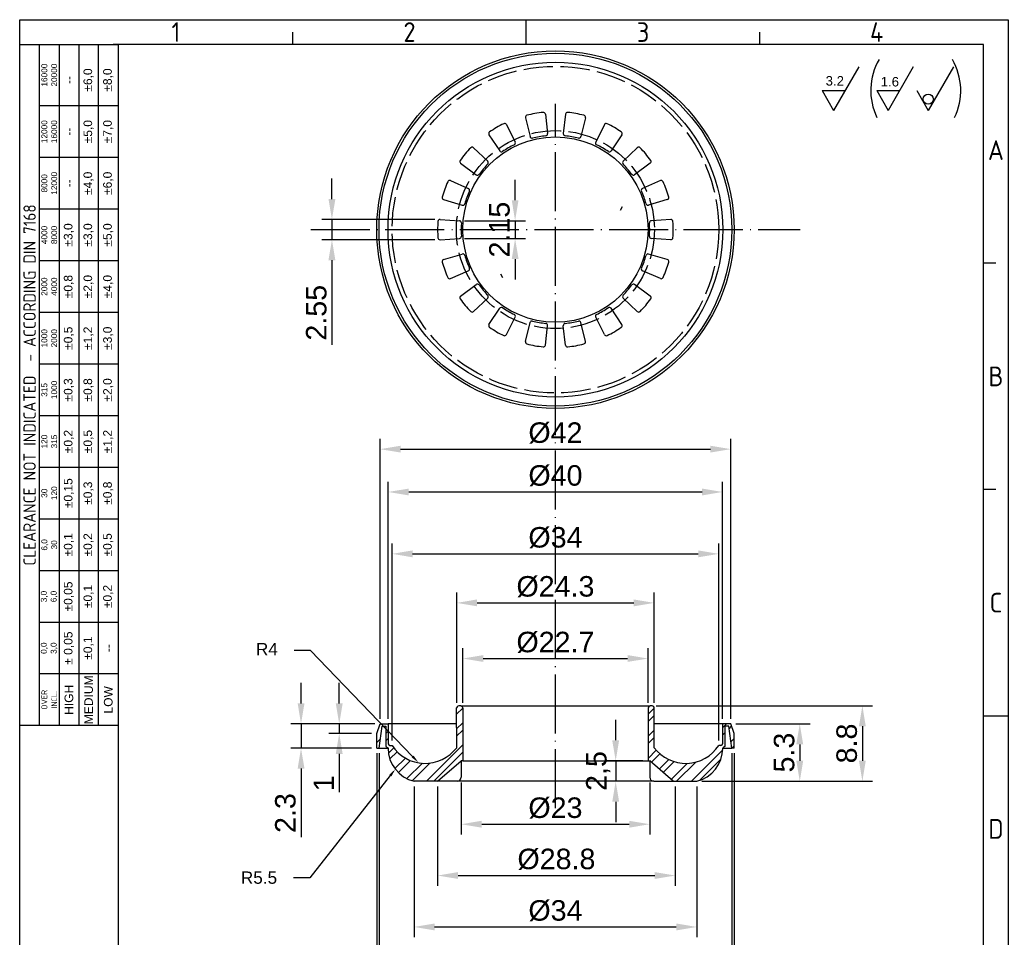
# Model space of a CAD drawing. Header units: millimetres. Extents: x 1874 to 1994, y 1277 to 1445.
# Drawn here: x 1873.6 to 1994.2, y 1333.2 to 1445.3 of the extents above; entities that cross this region are included whole.
import ezdxf
from ezdxf import colors
from ezdxf.entities.mleader import LeaderData, LeaderLine
from ezdxf.enums import TextEntityAlignment as Align
from ezdxf.math import Vec2, Vec3

# ---------------------------------------------------------------- set-up
doc = ezdxf.new("R2010")
doc.units = ezdxf.units.MM
doc.linetypes.add('ACAD_ISO02W100', pattern=[15, 12, -3])
doc.linetypes.add('ACAD_ISO04W100', pattern=[30, 24, -3, 0, -3])
for name, color, linetype, lineweight in [('AM_0', 7, 'Continuous', 30), ('AM_4', 1, 'ACAD_ISO04W100', 25), ('AM_5', 3, 'Continuous', 25), ('AM_9', 40, 'ACAD_ISO02W100', 25)]:
    doc.layers.add(name, color=color, linetype=linetype, lineweight=lineweight)
doc.styles.add('ACISOTS', font='isocp.shx', dxfattribs={"height": 1})
doc.styles.get("Standard").update_dxf_attribs({"font": 'arial.ttf'})
doc.dimstyles.new('ISO-25', dxfattribs={"dimtxt": 2.5, "dimasz": 2.5, "dimexe": 1.25, "dimexo": 0.625, "dimtad": 1, "dimtxsty": 'Standard', "dimcen": 2.5, "dimadec": 0, "dimazin": 0, "dimtfac": 1, "dimtmove": 0, "dimatfit": 3, "dimfxl": 1, "dimarcsym": 0})

# ---------------------------------------------------------------- blocks, each defined once
blk = doc.blocks.new('*D61')
at = {"layer": 'AM_5', "color": 0, "lineweight": -2, "ltscale": 0.5}
for p, q in [((1917.11, 1355.87), (1917.11, 1320.3)), ((1960.71, 1355.87), (1960.71, 1320.3)), ((1919.61, 1321.55), (1958.21, 1321.55))]:
    blk.add_line(p, q, dxfattribs=at)
at = {"layer": 'AM_5', "color": 0, "ltscale": 0.5}
for points in [[(1919.61, 1321.96), (1919.61, 1321.13), (1917.11, 1321.55)], [(1958.21, 1321.96), (1958.21, 1321.13), (1960.71, 1321.55)]]:
    blk.add_solid(points, dxfattribs=at)
at = {"layer": 'Defpoints', "color": 0, "ltscale": 0.5}
for p in [(1917.11, 1356.5), (1960.71, 1356.5), (1960.71, 1321.55)]:
    blk.add_point(p, dxfattribs=at)
at = {"layer": 'AM_5', "color": 0, "ltscale": 0.5, "insert": (1938.91, 1323.52), "char_height": 2.5, "attachment_point": 5}
blk.add_mtext('%%C43.8', dxfattribs=at)
blk = doc.blocks.new('*D62')
at = {"layer": 'AM_5', "color": 0, "lineweight": -2, "ltscale": 0.5}
for p, q in [((1917.39, 1355.87), (1917.39, 1326.77)), ((1960.43, 1355.87), (1960.43, 1326.77)), ((1919.89, 1328.02), (1957.93, 1328.02))]:
    blk.add_line(p, q, dxfattribs=at)
at = {"layer": 'AM_5', "color": 0, "ltscale": 0.5}
for points in [[(1919.89, 1328.43), (1919.89, 1327.6), (1917.39, 1328.02)], [(1957.93, 1328.43), (1957.93, 1327.6), (1960.43, 1328.02)]]:
    blk.add_solid(points, dxfattribs=at)
at = {"layer": 'Defpoints', "color": 0, "ltscale": 0.5}
for p in [(1917.39, 1356.5), (1960.43, 1356.5), (1960.43, 1328.02)]:
    blk.add_point(p, dxfattribs=at)
at = {"layer": 'AM_5', "color": 0, "ltscale": 0.5, "insert": (1938.91, 1329.99), "char_height": 2.5, "attachment_point": 5}
blk.add_mtext('%%C42.6', dxfattribs=at)
blk = doc.blocks.new('*D63')
at = {"layer": 'AM_5', "color": 0, "lineweight": -2, "ltscale": 0.5}
for p, q in [((1921.66, 1351.82), (1921.66, 1333.43)), ((1956.16, 1351.82), (1956.16, 1333.43)), ((1924.16, 1334.68), (1953.66, 1334.68))]:
    blk.add_line(p, q, dxfattribs=at)
at = {"layer": 'AM_5', "color": 0, "ltscale": 0.5}
for points in [[(1924.16, 1335.1), (1924.16, 1334.26), (1921.66, 1334.68)], [(1953.66, 1335.1), (1953.66, 1334.26), (1956.16, 1334.68)]]:
    blk.add_solid(points, dxfattribs=at)
at = {"layer": 'Defpoints', "color": 0, "ltscale": 0.5}
for p in [(1921.66, 1352.45), (1956.16, 1352.45), (1956.16, 1334.68)]:
    blk.add_point(p, dxfattribs=at)
at = {"layer": 'AM_5', "color": 0, "ltscale": 0.5, "insert": (1938.91, 1336.65), "char_height": 2.5, "attachment_point": 5}
blk.add_mtext('%%C34', dxfattribs=at)
blk = doc.blocks.new('*D64')
at = {"layer": 'AM_5', "color": 0, "lineweight": -2, "ltscale": 0.5}
for p, q in [((1924.53, 1351.82), (1924.53, 1339.7)), ((1953.53, 1351.82), (1953.53, 1339.7)), ((1927.03, 1340.95), (1951.03, 1340.95))]:
    blk.add_line(p, q, dxfattribs=at)
at = {"layer": 'AM_5', "color": 0, "ltscale": 0.5}
for points in [[(1927.03, 1341.37), (1927.03, 1340.54), (1924.53, 1340.95)], [(1951.03, 1341.37), (1951.03, 1340.54), (1953.53, 1340.95)]]:
    blk.add_solid(points, dxfattribs=at)
at = {"layer": 'Defpoints', "color": 0, "ltscale": 0.5}
for p in [(1924.53, 1352.45), (1953.53, 1352.45), (1953.53, 1340.95)]:
    blk.add_point(p, dxfattribs=at)
at = {"layer": 'AM_5', "color": 0, "ltscale": 0.5, "insert": (1939.03, 1342.93), "char_height": 2.5, "attachment_point": 5}
blk.add_mtext('%%C28.8', dxfattribs=at)
blk = doc.blocks.new('*D65')
at = {"layer": 'AM_5', "color": 0, "lineweight": -2, "ltscale": 0.5}
for p, q in [((1927.41, 1352.32), (1927.41, 1345.96)), ((1950.41, 1352.32), (1950.41, 1345.96)), ((1929.91, 1347.21), (1947.91, 1347.21))]:
    blk.add_line(p, q, dxfattribs=at)
at = {"layer": 'AM_5', "color": 0, "ltscale": 0.5}
for points in [[(1929.91, 1347.63), (1929.91, 1346.79), (1927.41, 1347.21)], [(1947.91, 1347.63), (1947.91, 1346.79), (1950.41, 1347.21)]]:
    blk.add_solid(points, dxfattribs=at)
at = {"layer": 'Defpoints', "color": 0, "ltscale": 0.5}
for p in [(1927.41, 1352.95), (1950.41, 1352.95), (1950.41, 1347.21)]:
    blk.add_point(p, dxfattribs=at)
at = {"layer": 'AM_5', "color": 0, "ltscale": 0.5, "insert": (1938.91, 1349.18), "char_height": 2.5, "attachment_point": 5}
blk.add_mtext('%%c23', dxfattribs=at)
blk = doc.blocks.new('*D66')
at = {"layer": 'AM_5', "color": 0, "lineweight": -2, "ltscale": 0.5}
for p, q in [((1927.61, 1362.02), (1927.61, 1368.67)), ((1950.21, 1362.02), (1950.21, 1368.67)), ((1930.11, 1367.42), (1947.71, 1367.42))]:
    blk.add_line(p, q, dxfattribs=at)
at = {"layer": 'AM_5', "color": 0, "ltscale": 0.5}
for points in [[(1930.11, 1367.84), (1930.11, 1367.01), (1927.61, 1367.42)], [(1947.71, 1367.84), (1947.71, 1367.01), (1950.21, 1367.42)]]:
    blk.add_solid(points, dxfattribs=at)
at = {"layer": 'Defpoints', "color": 0, "ltscale": 0.5}
for p in [(1950.21, 1367.42), (1927.61, 1361.4), (1950.21, 1361.4)]:
    blk.add_point(p, dxfattribs=at)
at = {"layer": 'AM_5', "color": 0, "ltscale": 0.5, "insert": (1938.91, 1369.39), "char_height": 2.5, "attachment_point": 5}
blk.add_mtext('%%C22.7', dxfattribs=at)
blk = doc.blocks.new('*D67')
at = {"layer": 'AM_5', "color": 0, "lineweight": -2, "ltscale": 0.5}
for p, q in [((1926.86, 1362.03), (1926.86, 1375.46)), ((1950.96, 1362.03), (1950.96, 1375.46)), ((1929.36, 1374.21), (1948.46, 1374.21))]:
    blk.add_line(p, q, dxfattribs=at)
at = {"layer": 'AM_5', "color": 0, "ltscale": 0.5}
for points in [[(1929.36, 1374.63), (1929.36, 1373.79), (1926.86, 1374.21)], [(1948.46, 1374.63), (1948.46, 1373.79), (1950.96, 1374.21)]]:
    blk.add_solid(points, dxfattribs=at)
at = {"layer": 'Defpoints', "color": 0, "ltscale": 0.5}
for p in [(1950.96, 1374.21), (1926.86, 1361.41), (1950.96, 1361.41)]:
    blk.add_point(p, dxfattribs=at)
at = {"layer": 'AM_5', "color": 0, "ltscale": 0.5, "insert": (1938.91, 1376.18), "char_height": 2.5, "attachment_point": 5}
blk.add_mtext('%%C24.3', dxfattribs=at)
blk = doc.blocks.new('*D68')
at = {"layer": 'AM_5', "color": 0, "lineweight": -2, "ltscale": 0.5}
for p, q in [((1918.98, 1357.44), (1918.98, 1381.44)), ((1958.83, 1357.44), (1958.83, 1381.44)), ((1921.48, 1380.19), (1956.33, 1380.19))]:
    blk.add_line(p, q, dxfattribs=at)
at = {"layer": 'AM_5', "color": 0, "ltscale": 0.5}
for points in [[(1921.48, 1380.61), (1921.48, 1379.77), (1918.98, 1380.19)], [(1956.33, 1380.61), (1956.33, 1379.77), (1958.83, 1380.19)]]:
    blk.add_solid(points, dxfattribs=at)
at = {"layer": 'Defpoints', "color": 0, "ltscale": 0.5}
for p in [(1958.83, 1380.19), (1918.98, 1356.82), (1958.83, 1356.82)]:
    blk.add_point(p, dxfattribs=at)
at = {"layer": 'AM_5', "color": 0, "ltscale": 0.5, "insert": (1938.91, 1382.16), "char_height": 2.5, "attachment_point": 5}
blk.add_mtext('%%C34', dxfattribs=at)
blk = doc.blocks.new('*D69')
at = {"layer": 'AM_5', "color": 0, "lineweight": -2, "ltscale": 0.5}
for p, q in [((1918.51, 1360.07), (1918.51, 1388.99)), ((1959.31, 1360.07), (1959.31, 1388.99)), ((1921.01, 1387.74), (1956.81, 1387.74))]:
    blk.add_line(p, q, dxfattribs=at)
at = {"layer": 'AM_5', "color": 0, "ltscale": 0.5}
for points in [[(1921.01, 1388.15), (1921.01, 1387.32), (1918.51, 1387.74)], [(1956.81, 1388.15), (1956.81, 1387.32), (1959.31, 1387.74)]]:
    blk.add_solid(points, dxfattribs=at)
at = {"layer": 'Defpoints', "color": 0, "ltscale": 0.5}
for p in [(1959.31, 1387.74), (1918.51, 1359.45), (1959.31, 1359.45)]:
    blk.add_point(p, dxfattribs=at)
at = {"layer": 'AM_5', "color": 0, "ltscale": 0.5, "insert": (1938.91, 1389.71), "char_height": 2.5, "attachment_point": 5}
blk.add_mtext('%%C40', dxfattribs=at)
blk = doc.blocks.new('*D70')
at = {"layer": 'AM_5', "color": 0, "lineweight": -2, "ltscale": 0.5}
for p, q in [((1917.51, 1360.07), (1917.51, 1394.21)), ((1960.31, 1360.07), (1960.31, 1394.21)), ((1920.01, 1392.96), (1957.81, 1392.96))]:
    blk.add_line(p, q, dxfattribs=at)
at = {"layer": 'AM_5', "color": 0, "ltscale": 0.5}
for points in [[(1920.01, 1393.38), (1920.01, 1392.55), (1917.51, 1392.96)], [(1957.81, 1393.38), (1957.81, 1392.55), (1960.31, 1392.96)]]:
    blk.add_solid(points, dxfattribs=at)
at = {"layer": 'Defpoints', "color": 0, "ltscale": 0.5}
for p in [(1960.31, 1392.96), (1917.51, 1359.45), (1960.31, 1359.45)]:
    blk.add_point(p, dxfattribs=at)
at = {"layer": 'AM_5', "color": 0, "ltscale": 0.5, "insert": (1938.91, 1394.93), "char_height": 2.5, "attachment_point": 5}
blk.add_mtext('%%C42', dxfattribs=at)
blk = doc.blocks.new('*D71')
at = {"layer": 'AM_5', "color": 0, "lineweight": -2, "ltscale": 0.5}
for p, q in [((1907.87, 1361.95), (1907.87, 1364.45)), ((1916.88, 1359.45), (1906.62, 1359.45)), ((1907.87, 1359.45), (1907.87, 1356.5)), ((1916.48, 1356.5), (1906.62, 1356.5)), ((1907.87, 1354), (1907.87, 1345.65))]:
    blk.add_line(p, q, dxfattribs=at)
at = {"layer": 'AM_5', "color": 0, "ltscale": 0.5}
for points in [[(1907.46, 1361.95), (1908.29, 1361.95), (1907.87, 1359.45)], [(1907.46, 1354), (1908.29, 1354), (1907.87, 1356.5)]]:
    blk.add_solid(points, dxfattribs=at)
at = {"layer": 'Defpoints', "color": 0, "ltscale": 0.5}
for p in [(1917.51, 1359.45), (1907.87, 1356.5), (1917.11, 1356.5)]:
    blk.add_point(p, dxfattribs=at)
at = {"layer": 'AM_5', "color": 0, "ltscale": 0.5, "insert": (1905.97, 1348.57), "char_height": 2.5, "attachment_point": 5, "rotation": 90}
blk.add_mtext('2.3', dxfattribs=at)
blk = doc.blocks.new('*D72')
at = {"layer": 'AM_5', "color": 0, "lineweight": -2, "ltscale": 0.5}
for p, q in [((1912.53, 1361.95), (1912.53, 1364.45)), ((1916.88, 1359.45), (1911.28, 1359.45)), ((1912.53, 1359.45), (1912.53, 1358.29)), ((1916.48, 1358.29), (1911.28, 1358.29)), ((1912.53, 1355.79), (1912.53, 1351.12))]:
    blk.add_line(p, q, dxfattribs=at)
at = {"layer": 'AM_5', "color": 0, "ltscale": 0.5}
for points in [[(1912.11, 1361.95), (1912.95, 1361.95), (1912.53, 1359.45)], [(1912.11, 1355.79), (1912.95, 1355.79), (1912.53, 1358.29)]]:
    blk.add_solid(points, dxfattribs=at)
at = {"layer": 'Defpoints', "color": 0, "ltscale": 0.5}
for p in [(1917.51, 1359.45), (1912.53, 1358.29), (1917.11, 1358.29)]:
    blk.add_point(p, dxfattribs=at)
at = {"layer": 'AM_5', "color": 0, "ltscale": 0.5, "insert": (1910.65, 1352.2), "char_height": 2.5, "attachment_point": 5, "rotation": 90}
blk.add_mtext('1', dxfattribs=at)
blk = doc.blocks.new('*D73')
at = {"layer": 'AM_5', "color": 0, "lineweight": -2, "ltscale": 0.5}
for p, q in [((1951.21, 1361.67), (1977.61, 1361.67)), ((1976.36, 1359.17), (1976.36, 1354.95)), ((1956.78, 1352.45), (1977.61, 1352.45))]:
    blk.add_line(p, q, dxfattribs=at)
at = {"layer": 'AM_5', "color": 0, "ltscale": 0.5}
for points in [[(1975.94, 1359.17), (1976.77, 1359.17), (1976.36, 1361.67)], [(1975.94, 1354.95), (1976.77, 1354.95), (1976.36, 1352.45)]]:
    blk.add_solid(points, dxfattribs=at)
at = {"layer": 'Defpoints', "color": 0, "ltscale": 0.5}
for p in [(1950.59, 1361.67), (1956.16, 1352.45), (1976.36, 1352.45)]:
    blk.add_point(p, dxfattribs=at)
at = {"layer": 'AM_5', "color": 0, "ltscale": 0.5, "insert": (1974.46, 1357.06), "char_height": 2.5, "attachment_point": 5, "rotation": 90}
blk.add_mtext('8.8', dxfattribs=at)
blk = doc.blocks.new('*D74')
at = {"layer": 'AM_5', "color": 0, "lineweight": -2, "ltscale": 0.5}
for p, q in [((1946.26, 1357.45), (1946.26, 1359.95)), ((1949.58, 1354.95), (1945.01, 1354.95)), ((1946.26, 1354.95), (1946.26, 1352.45)), ((1950.28, 1352.45), (1945.01, 1352.45)), ((1946.26, 1349.95), (1946.26, 1347.45))]:
    blk.add_line(p, q, dxfattribs=at)
at = {"layer": 'AM_5', "color": 0, "ltscale": 0.5}
for points in [[(1945.84, 1357.45), (1946.68, 1357.45), (1946.26, 1354.95)], [(1945.84, 1349.95), (1946.68, 1349.95), (1946.26, 1352.45)]]:
    blk.add_solid(points, dxfattribs=at)
at = {"layer": 'Defpoints', "color": 0, "ltscale": 0.5}
for p in [(1950.21, 1354.95), (1946.26, 1352.45), (1950.91, 1352.45)]:
    blk.add_point(p, dxfattribs=at)
at = {"layer": 'AM_5', "color": 0, "ltscale": 0.5, "insert": (1944.13, 1353.7), "char_height": 2.5, "attachment_point": 5, "rotation": 90}
blk.add_mtext('2,5', dxfattribs=at)
blk = doc.blocks.new('*D75')
at = {"layer": 'AM_5', "color": 0, "lineweight": -2, "ltscale": 0.5}
for p, q in [((1960.93, 1359.45), (1969.97, 1359.45)), ((1968.72, 1356.95), (1968.72, 1354.95)), ((1956.78, 1352.45), (1969.97, 1352.45))]:
    blk.add_line(p, q, dxfattribs=at)
at = {"layer": 'AM_5', "color": 0, "ltscale": 0.5}
for points in [[(1968.3, 1356.95), (1969.14, 1356.95), (1968.72, 1359.45)], [(1968.3, 1354.95), (1969.14, 1354.95), (1968.72, 1352.45)]]:
    blk.add_solid(points, dxfattribs=at)
at = {"layer": 'Defpoints', "color": 0, "ltscale": 0.5}
for p in [(1960.31, 1359.45), (1956.16, 1352.45), (1968.72, 1352.45)]:
    blk.add_point(p, dxfattribs=at)
at = {"layer": 'AM_5', "color": 0, "ltscale": 0.5, "insert": (1966.82, 1355.95), "char_height": 2.5, "attachment_point": 5, "rotation": 90}
blk.add_mtext('5.3', dxfattribs=at)
blk = doc.blocks.new('*D76')
at = {"layer": 'AM_5', "color": 0, "lineweight": -2, "ltscale": 0.5}
for p, q in [((1911.64, 1423.47), (1911.64, 1425.97)), ((1924.21, 1420.97), (1910.39, 1420.97)), ((1911.64, 1420.97), (1911.64, 1418.51)), ((1924.19, 1418.51), (1910.39, 1418.51)), ((1911.64, 1416.01), (1911.64, 1405.7))]:
    blk.add_line(p, q, dxfattribs=at)
at = {"layer": 'AM_5', "color": 0, "ltscale": 0.5}
for points in [[(1911.22, 1423.47), (1912.06, 1423.47), (1911.64, 1420.97)], [(1911.22, 1416.01), (1912.06, 1416.01), (1911.64, 1418.51)]]:
    blk.add_solid(points, dxfattribs=at)
at = {"layer": 'Defpoints', "color": 0, "ltscale": 0.5}
for p in [(1924.83, 1420.97), (1911.64, 1418.51), (1924.82, 1418.51)]:
    blk.add_point(p, dxfattribs=at)
at = {"layer": 'AM_5', "color": 0, "ltscale": 0.5, "insert": (1909.74, 1409.6), "char_height": 2.5, "attachment_point": 5, "rotation": 90}
blk.add_mtext('2.55', dxfattribs=at)
blk = doc.blocks.new('*D77')
at = {"layer": 'AM_5', "color": 0, "lineweight": -2, "ltscale": 0.5}
for p, q in [((1933.99, 1423.33), (1933.99, 1425.83)), ((1927.83, 1420.83), (1935.24, 1420.83)), ((1933.99, 1420.83), (1933.99, 1418.65)), ((1927.83, 1418.65), (1935.24, 1418.65)), ((1933.99, 1416.15), (1933.99, 1413.65))]:
    blk.add_line(p, q, dxfattribs=at)
at = {"layer": 'AM_5', "color": 0, "ltscale": 0.5}
for points in [[(1933.58, 1423.33), (1934.41, 1423.33), (1933.99, 1420.83)], [(1933.58, 1416.15), (1934.41, 1416.15), (1933.99, 1418.65)]]:
    blk.add_solid(points, dxfattribs=at)
at = {"layer": 'Defpoints', "color": 0, "ltscale": 0.5}
for p in [(1927.2, 1420.83), (1927.2, 1418.65), (1933.99, 1418.65)]:
    blk.add_point(p, dxfattribs=at)
at = {"layer": 'AM_5', "color": 0, "ltscale": 0.5, "insert": (1932.09, 1419.74), "char_height": 2.5, "attachment_point": 5, "rotation": 90}
blk.add_mtext('2.15', dxfattribs=at)

msp = doc.modelspace()

# ---------------------------------------------------------------- hatches: boundary and pattern name
at = {"layer": 'AM_5', "ltscale": 0.5}
h = msp.add_hatch(dxfattribs=at)
h.set_pattern_fill('ANSI32', color=256, scale=0.2, style=0)
h.set_pattern_definition([(45, (0, -18.433), (-1.3470384, 1.3470384), []), (45, (0.898, -18.433), (-1.3470384, 1.3470384), [])])
h.paths.add_polyline_path([(1918.985, 1356.816), (1918.71, 1356.816, -0.4142136), (1918.51, 1357.016), (1918.51, 1359.446), (1917.51, 1359.446), (1917.11, 1358.286), (1917.11, 1356.496), (1917.392, 1356.496), (1917.755, 1359.166), (1918.23, 1359.166), (1918.23, 1356.696), (1918.489, 1356.534, 0.345697), (1921.66, 1352.446), (1924.535, 1352.446), (1927.41, 1354.946), (1927.61, 1354.946), (1927.61, 1361.396, 0.7097732), (1926.858, 1361.409), (1926.86, 1356.546, -0.519067)])
h.paths.add_polyline_path([(1950.96, 1356.546), (1950.962, 1361.409, 0.7097732), (1950.21, 1361.396), (1950.21, 1354.946), (1950.41, 1354.946), (1953.285, 1352.446), (1956.16, 1352.446, 0.345697), (1959.331, 1356.534), (1959.59, 1356.696), (1959.59, 1359.166), (1960.065, 1359.166), (1960.427, 1356.496), (1960.71, 1356.496), (1960.71, 1358.286), (1960.31, 1359.446), (1959.31, 1359.446), (1959.31, 1357.016, -0.4142136), (1959.11, 1356.816), (1958.835, 1356.816, -0.519067)])

# ---------------------------------------------------------------- linework, layer by layer
at = {"color": 135, "lineweight": 25}
for p, q in [((1873.555, 1276.737), (1873.555, 1445.337)), ((1873.555, 1445.337), (1994.155, 1445.337)), ((1935.355, 1442.337), (1935.355, 1445.337)), ((1994.155, 1445.337), (1994.155, 1276.737)), ((1906.855, 1442.337), (1906.855, 1443.837)), ((1963.855, 1442.337), (1963.855, 1443.837)), ((1875.955, 1359.237), (1875.955, 1442.337)), ((1878.355, 1442.337), (1878.355, 1359.237)), ((1880.755, 1442.337), (1880.755, 1359.237)), ((1883.155, 1359.237), (1883.155, 1442.337)), ((1885.555, 1434.837), (1875.955, 1434.837)), ((1885.555, 1428.537), (1875.955, 1428.537)), ((1885.555, 1422.237), (1875.955, 1422.237)), ((1885.555, 1415.937), (1875.955, 1415.937)), ((1992.655, 1415.637), (1991.155, 1415.637)), ((1885.555, 1409.637), (1875.955, 1409.637)), ((1885.555, 1403.337), (1875.955, 1403.337)), ((1885.555, 1397.037), (1875.955, 1397.037)), ((1885.555, 1390.737), (1875.955, 1390.737)), ((1992.655, 1388.037), (1991.155, 1388.037)), ((1885.555, 1384.437), (1875.955, 1384.437)), ((1885.555, 1378.137), (1875.955, 1378.137)), ((1885.555, 1371.837), (1875.955, 1371.837)), ((1885.555, 1365.537), (1875.955, 1365.537)), ((1991.155, 1360.437), (1994.155, 1360.437))]:
    msp.add_line(p, q, dxfattribs=at)
for p, q in [((1991.155, 1442.337), (1884.955, 1442.337)), ((1885.555, 1442.337), (1885.555, 1279.737)), ((1991.155, 1279.737), (1991.155, 1442.337))]:
    msp.add_line(p, q)
msp.add_lwpolyline([(1885.555, 1442.337), (1885.555, 1359.237), (1873.555, 1359.237), (1873.555, 1442.337)], close=True, dxfattribs=at)
at = {"layer": 'AM_0', "ltscale": 0.5}
for p, q in [((1935.251, 1433.389), (1935.807, 1431.079)), ((1937.68, 1433.817), (1937.947, 1431.456)), ((1940.14, 1433.817), (1939.872, 1431.456)), ((1942.569, 1433.389), (1942.013, 1431.079)), ((1932.939, 1432.547), (1933.998, 1430.421)), ((1944.88, 1432.547), (1943.822, 1430.421)), ((1930.804, 1431.314), (1932.116, 1429.334)), ((1947.016, 1431.314), (1945.704, 1429.334)), ((1928.919, 1429.733), (1930.642, 1428.097)), ((1948.901, 1429.733), (1947.178, 1428.097)), ((1927.334, 1427.844), (1929.245, 1426.432)), ((1950.486, 1427.844), (1948.575, 1426.432)), ((1926.104, 1425.713), (1928.282, 1424.765)), ((1951.716, 1425.713), (1949.538, 1424.765)), ((1925.261, 1423.396), (1927.539, 1422.722)), ((1952.559, 1423.396), (1950.281, 1422.722)), ((1947.047, 1422.53), (1946.793, 1422.09)), ((1924.833, 1420.973), (1927.204, 1420.827)), ((1952.986, 1420.973), (1950.615, 1420.827)), ((1924.833, 1418.507), (1927.204, 1418.653)), ((1952.986, 1418.507), (1950.615, 1418.653)), ((1925.261, 1416.084), (1927.539, 1416.758)), ((1952.559, 1416.084), (1950.281, 1416.758)), ((1926.104, 1413.767), (1928.282, 1414.715)), ((1951.716, 1413.767), (1949.538, 1414.715)), ((1927.334, 1411.636), (1929.245, 1413.048)), ((1950.486, 1411.636), (1948.575, 1413.048)), ((1928.919, 1409.747), (1930.642, 1411.383)), ((1948.901, 1409.747), (1947.178, 1411.383)), ((1930.804, 1408.166), (1932.116, 1410.146)), ((1947.016, 1408.166), (1945.704, 1410.146)), ((1932.939, 1406.933), (1933.998, 1409.059)), ((1944.88, 1406.933), (1943.822, 1409.059)), ((1935.251, 1406.091), (1935.807, 1408.401)), ((1937.68, 1405.663), (1937.947, 1408.024)), ((1940.14, 1405.663), (1939.872, 1408.024)), ((1942.569, 1406.091), (1942.013, 1408.401)), ((1917.11, 1358.286), (1917.51, 1359.446)), ((1960.71, 1358.286), (1960.31, 1359.446)), ((1917.11, 1356.496), (1917.11, 1358.286)), ((1960.71, 1356.496), (1960.71, 1358.286))]:
    msp.add_line(p, q, dxfattribs=at)
at = {"layer": 'AM_0'}
for p, q in [((1927.36, 1361.646), (1950.46, 1361.646)), ((1926.86, 1356.546), (1926.858, 1361.409)), ((1927.61, 1361.396), (1927.61, 1354.946)), ((1950.21, 1361.396), (1950.21, 1354.946)), ((1950.96, 1356.546), (1950.962, 1361.409)), ((1917.392, 1356.496), (1917.755, 1359.166)), ((1917.51, 1359.446), (1918.51, 1359.446)), ((1917.755, 1359.166), (1918.23, 1359.166)), ((1918.23, 1359.166), (1918.23, 1356.696)), ((1926.859, 1359.446), (1918.51, 1359.446)), ((1918.51, 1359.446), (1918.51, 1357.016)), ((1959.31, 1359.446), (1950.961, 1359.446)), ((1960.31, 1359.446), (1959.31, 1359.446)), ((1959.31, 1359.446), (1959.31, 1357.016)), ((1960.065, 1359.166), (1959.59, 1359.166)), ((1959.59, 1359.166), (1959.59, 1356.696)), ((1960.427, 1356.496), (1960.065, 1359.166)), ((1960.427, 1356.496), (1960.065, 1359.166)), ((1918.71, 1356.816), (1918.985, 1356.816)), ((1959.11, 1356.816), (1958.835, 1356.816)), ((1917.11, 1356.496), (1917.392, 1356.496)), ((1917.392, 1356.496), (1918.489, 1356.496)), ((1918.23, 1356.696), (1918.485, 1356.536)), ((1959.331, 1356.496), (1960.427, 1356.496)), ((1959.59, 1356.696), (1959.335, 1356.536)), ((1960.71, 1356.496), (1960.427, 1356.496)), ((1924.535, 1352.446), (1927.41, 1354.946)), ((1927.41, 1354.946), (1927.41, 1352.946)), ((1927.61, 1354.946), (1927.41, 1354.946)), ((1927.61, 1354.946), (1950.21, 1354.946)), ((1950.21, 1354.946), (1950.41, 1354.946)), ((1950.41, 1354.946), (1950.41, 1352.946)), ((1953.285, 1352.446), (1950.41, 1354.946)), ((1926.91, 1352.446), (1921.66, 1352.446)), ((1950.91, 1352.446), (1926.91, 1352.446)), ((1950.91, 1352.446), (1956.16, 1352.446))]:
    msp.add_line(p, q, dxfattribs=at)
at = {"layer": 'AM_0', "ltscale": 0.5}
for radius in [21.8, 21.8, 21.517, 20.421, 11.3]:
    msp.add_circle((1938.91, 1419.74), radius, dxfattribs=at)
for centre, radius, start, end in [((1938.91, 1419.74), 14.375, 96.0077, 103.9923), ((1937.432, 1433.787), 0.25, 6.74278, 96.0077), ((1940.388, 1433.787), 0.25, 83.9923, 173.25722), ((1938.91, 1419.74), 14.375, 76.0077, 83.9923), ((1935.495, 1433.446), 0.25, 103.9923, 193.25722), ((1942.325, 1433.446), 0.25, 346.74278, 76.0077), ((1931.013, 1431.451), 0.25, 123.9923, 213.25722), ((1938.91, 1419.74), 14.375, 116.0077, 123.9923), ((1932.716, 1432.435), 0.25, 26.74278, 116.0077), ((1945.104, 1432.435), 0.25, 63.9923, 153.25722), ((1938.91, 1419.74), 14.375, 56.0077, 63.9923), ((1946.807, 1431.451), 0.25, 326.74278, 56.0077), ((1933.775, 1430.308), 0.25, 295.8438, 26.74278), ((1936.05, 1431.136), 0.25, 193.25722, 284.1562), ((1938.91, 1419.74), 11.5, 95.83528, 104.16472), ((1937.699, 1431.427), 0.25, 275.8438, 6.74278), ((1940.121, 1431.427), 0.25, 173.25722, 264.1562), ((1938.91, 1419.74), 11.5, 75.83528, 84.16472), ((1941.769, 1431.136), 0.25, 255.8438, 346.74278), ((1944.045, 1430.308), 0.25, 153.25722, 244.1562), ((1938.91, 1419.74), 14.375, 136.0077, 143.9923), ((1928.748, 1429.551), 0.25, 46.74278, 136.0077), ((1932.325, 1429.471), 0.25, 213.25722, 304.1562), ((1938.91, 1419.74), 11.5, 115.83528, 124.16472), ((1938.91, 1419.74), 11.5, 55.83528, 64.16472), ((1945.495, 1429.471), 0.25, 235.8438, 326.74278), ((1949.072, 1429.551), 0.25, 43.9923, 133.25722), ((1938.91, 1419.74), 14.375, 36.0077, 43.9923), ((1927.484, 1428.044), 0.25, 143.9923, 233.25722), ((1930.47, 1427.914), 0.25, 315.8438, 46.74278), ((1947.35, 1427.914), 0.25, 133.25722, 224.1562), ((1950.336, 1428.044), 0.25, 306.74278, 36.0077), ((1938.91, 1419.74), 11.5, 135.83528, 144.16472), ((1938.91, 1419.74), 11.5, 35.83528, 44.16472), ((1938.91, 1419.74), 14.375, 156.0077, 163.9923), ((1926.005, 1425.483), 0.25, 66.74278, 156.0077), ((1929.394, 1426.632), 0.25, 233.25722, 324.1562), ((1948.426, 1426.632), 0.25, 215.8438, 306.74278), ((1951.815, 1425.483), 0.25, 23.9923, 113.25722), ((1938.91, 1419.74), 14.375, 16.0077, 23.9923), ((1938.91, 1419.74), 11.5, 155.83528, 164.16472), ((1928.183, 1424.535), 0.25, 335.8438, 66.74278), ((1949.636, 1424.535), 0.25, 113.25722, 204.1562), ((1938.91, 1419.74), 11.5, 15.83528, 24.16472), ((1925.333, 1423.635), 0.25, 163.9923, 253.25722), ((1952.487, 1423.635), 0.25, 286.74278, 16.0077), ((1927.611, 1422.962), 0.25, 253.25722, 344.1562), ((1950.209, 1422.962), 0.25, 195.8438, 286.74278), ((1938.91, 1419.74), 14.375, 176.0077, 183.9923), ((1924.819, 1420.723), 0.25, 86.74278, 176.0077), ((1927.19, 1420.577), 0.25, 355.8438, 86.74278), ((1950.63, 1420.577), 0.25, 93.25722, 184.1562), ((1953.001, 1420.723), 0.25, 3.9923, 93.25722), ((1938.91, 1419.74), 14.375, 356.0077, 3.9923), ((1938.91, 1419.74), 11.5, 175.83528, 184.16472), ((1938.91, 1419.74), 11.5, 355.83528, 4.16472), ((1924.819, 1418.757), 0.25, 183.9923, 273.25722), ((1927.19, 1418.903), 0.25, 273.25722, 4.1562), ((1950.63, 1418.903), 0.25, 175.8438, 266.74278), ((1953.001, 1418.757), 0.25, 266.74278, 356.0077), ((1925.333, 1415.845), 0.25, 106.74278, 196.0077), ((1927.611, 1416.518), 0.25, 15.8438, 106.74278), ((1938.91, 1419.74), 11.5, 195.83528, 204.16472), ((1938.91, 1419.74), 11.5, 335.83528, 344.16472), ((1950.209, 1416.518), 0.25, 73.25722, 164.1562), ((1952.487, 1415.845), 0.25, 343.9923, 73.25722), ((1938.91, 1419.74), 14.375, 196.0077, 203.9923), ((1928.183, 1414.945), 0.25, 293.25722, 24.1562), ((1949.636, 1414.945), 0.25, 155.8438, 246.74278), ((1938.91, 1419.74), 14.375, 336.0077, 343.9923), ((1926.005, 1413.997), 0.25, 203.9923, 293.25722), ((1951.815, 1413.997), 0.25, 246.74278, 336.0077), ((1929.394, 1412.848), 0.25, 35.8438, 126.74278), ((1938.91, 1419.74), 11.5, 215.83528, 224.16472), ((1938.91, 1419.74), 11.5, 315.83528, 324.16472), ((1948.426, 1412.848), 0.25, 53.25722, 144.1562), ((1927.484, 1411.436), 0.25, 126.74278, 216.0077), ((1938.91, 1419.74), 14.375, 216.0077, 223.9923), ((1930.47, 1411.566), 0.25, 313.25722, 44.1562), ((1947.35, 1411.566), 0.25, 135.8438, 226.74278), ((1938.91, 1419.74), 14.375, 316.0077, 323.9923), ((1950.336, 1411.436), 0.25, 323.9923, 53.25722), ((1932.325, 1410.009), 0.25, 55.8438, 146.74278), ((1938.91, 1419.74), 11.5, 235.83528, 244.16472), ((1938.91, 1419.74), 11.5, 295.83528, 304.16472), ((1945.495, 1410.009), 0.25, 33.25722, 124.1562), ((1928.748, 1409.929), 0.25, 223.9923, 313.25722), ((1933.775, 1409.172), 0.25, 333.25722, 64.1562), ((1944.045, 1409.172), 0.25, 115.8438, 206.74278), ((1949.072, 1409.929), 0.25, 226.74278, 316.0077), ((1931.013, 1408.029), 0.25, 146.74278, 236.0077), ((1938.91, 1419.74), 14.375, 236.0077, 243.9923), ((1936.05, 1408.344), 0.25, 75.8438, 166.74278), ((1938.91, 1419.74), 11.5, 255.83528, 264.16472), ((1937.699, 1408.053), 0.25, 353.25722, 84.1562), ((1940.121, 1408.053), 0.25, 95.8438, 186.74278), ((1938.91, 1419.74), 11.5, 275.83528, 284.16472), ((1941.769, 1408.344), 0.25, 13.25722, 104.1562), ((1938.91, 1419.74), 14.375, 296.0077, 303.9923), ((1946.807, 1408.029), 0.25, 303.9923, 33.25722), ((1932.716, 1407.045), 0.25, 243.9923, 333.25722), ((1945.104, 1407.045), 0.25, 206.74278, 296.0077), ((1935.495, 1406.034), 0.25, 166.74278, 256.0077), ((1938.91, 1419.74), 14.375, 256.0077, 263.9923), ((1937.432, 1405.693), 0.25, 263.9923, 353.25722), ((1940.388, 1405.693), 0.25, 186.74278, 276.0077), ((1938.91, 1419.74), 14.375, 276.0077, 283.9923), ((1942.325, 1406.034), 0.25, 283.9923, 13.25722), ((1922.677, 1356.509), 4.188, 180.17533, 255.94355), ((1955.143, 1356.509), 4.188, 284.05645, 359.82467)]:
    msp.add_arc(centre, radius, start, end, dxfattribs=at)
at = {"layer": 'AM_0'}
for centre, radius, start, end in [((1927.232, 1361.271), 0.398, 18.2887, 159.75315), ((1950.588, 1361.271), 0.398, 20.24685, 161.7113), ((1918.71, 1357.016), 0.2, 180, 270), ((1923.017, 1359.452), 4.818, 213.17167, 322.90101), ((1954.802, 1359.452), 4.818, 217.09899, 326.82833), ((1959.11, 1357.016), 0.2, 270, 0), ((1926.91, 1352.946), 0.5, 270, 0), ((1950.91, 1352.946), 0.5, 180, 270)]:
    msp.add_arc(centre, radius, start, end, dxfattribs=at)
at = {"layer": 'AM_4', "ltscale": 0.3}
for p, q in [((1938.91, 1349.183), (1938.91, 1435.07)), ((1909.054, 1419.74), (1968.765, 1419.74)), ((1932.201, 1414.359), (1932.455, 1413.919))]:
    msp.add_line(p, q, dxfattribs=at)
at = {"layer": 'AM_5'}
for p, q in [((1975.918, 1439.611), (1972.844, 1434.287)), ((1982.575, 1439.611), (1979.501, 1434.287)), ((1987.47, 1439.611), (1984.396, 1434.287)), ((1971.447, 1436.707), (1974.242, 1436.707)), ((1971.447, 1436.707), (1972.844, 1434.287)), ((1978.104, 1436.707), (1980.898, 1436.707)), ((1978.104, 1436.707), (1979.501, 1434.287)), ((1982.999, 1436.707), (1984.396, 1434.287))]:
    msp.add_line(p, q, dxfattribs=at)
msp.add_circle((1984.401, 1435.658), 0.62, dxfattribs=at)
for centre, start, end in [((1984.901, 1436.702), 149.81687, 205.95777), ((1980.834, 1436.702), 334.04223, 30.18313)]:
    msp.add_arc(centre, 7.524, start, end, dxfattribs=at)
at = {"layer": 'AM_9', "ltscale": 0.3}
for radius in [19.925, 12.077]:
    msp.add_circle((1938.91, 1419.74), radius, dxfattribs=at)

# ---------------------------------------------------------------- texts
at = {"color": 135, "lineweight": 25, "style": 'ACISOTS'}
for s, p in [('1', (1892.605, 1443.837)), ('2', (1921.105, 1443.837)), ('3', (1949.605, 1443.837)), ('4', (1978.105, 1443.837)), ('A', (1992.655, 1429.437)), ('B', (1992.655, 1401.837)), ('C', (1992.655, 1374.237)), ('D', (1992.655, 1346.637))]:
    msp.add_text(s, height=2.4, dxfattribs=at).set_placement(p, align=Align.MIDDLE)
at = {"color": 135, "lineweight": 25, "attachment_point": 5, "rotation": 90}
for s, insert, char_height, width in [('16000\\P20000', (1877.155, 1438.587), 0.72, 7.5), ('±6,0', (1881.955, 1437.987), 1.05, 6.3), ('±8,0', (1884.355, 1437.987), 1.05, 6.3), ('--', (1879.555, 1437.987), 1.05, 6.3), ('12000\\P16000', (1877.155, 1431.687), 0.72, 6.3), ('±5,0', (1881.955, 1431.687), 1.05, 6.3), ('±7,0', (1884.355, 1431.687), 1.05, 6.3), ('--', (1879.555, 1431.687), 1.05, 6.3), ('8000\\P12000', (1877.155, 1425.387), 0.72, 6.3), ('±4,0', (1881.955, 1425.387), 1.05, 6.3), ('±6,0', (1884.355, 1425.387), 1.05, 6.3), ('--', (1879.555, 1425.387), 1.05, 6.3), ('{\\Fisocp.shx|c0;CLEARANCE NOT INDICATED  - ACCORDING DIN 7168}', (1874.755, 1400.787), 1.5, 83.1), ('4000\\P8000', (1877.155, 1419.087), 0.72, 6.3), ('±3,0', (1879.555, 1419.087), 1.05, 6.3), ('±3,0', (1881.955, 1419.087), 1.05, 6.3), ('±5,0', (1884.355, 1419.087), 1.05, 6.3), ('2000\\P4000', (1877.155, 1412.787), 0.72, 6.3), ('±0,8', (1879.555, 1412.787), 1.05, 6.3), ('±2,0', (1881.955, 1412.787), 1.05, 6.3), ('±4,0', (1884.355, 1412.787), 1.05, 6.3), ('1000\\P2000', (1877.155, 1406.487), 0.72, 6.3), ('±0,5', (1879.555, 1406.487), 1.05, 6.3), ('±1,2', (1881.955, 1406.487), 1.05, 6.3), ('±3,0', (1884.355, 1406.487), 1.05, 6.3), ('±0,3', (1879.555, 1400.187), 1.05, 6.3), ('±0,8', (1881.955, 1400.187), 1.05, 6.3), ('±2,0', (1884.355, 1400.187), 1.05, 6.3), ('315\\P1000', (1877.155, 1400.187), 0.72, 6.3), ('120\\P315', (1877.155, 1393.887), 0.72, 6.3), ('±0,2', (1879.555, 1393.887), 1.05, 6.3), ('±0,5', (1881.955, 1393.887), 1.05, 6.3), ('±1,2', (1884.355, 1393.887), 1.05, 6.3), ('±0,15', (1879.555, 1387.587), 1.05, 6.3), ('30\\P120', (1877.155, 1387.587), 0.72, 6.3), ('±0,3', (1881.955, 1387.587), 1.05, 6.3), ('±0,8', (1884.355, 1387.587), 1.05, 6.3), ('±0,1', (1879.555, 1381.287), 1.05, 6.3), ('±0,2', (1881.955, 1381.287), 1.05, 6.3), ('±0,5', (1884.355, 1381.287), 1.05, 6.3), ('6,0\\P30', (1877.155, 1381.287), 0.72, 6.3), ('±0,05', (1879.555, 1374.987), 1.05, 6.3), ('±0,1', (1881.955, 1374.987), 1.05, 6.3), ('±0,2', (1884.355, 1374.987), 1.05, 6.3), ('3,0\\P6,0', (1877.155, 1374.987), 0.72, 6.3), ('± 0,05', (1879.555, 1368.687), 1.05, 6.3), ('\\pt4.79529;±0,1', (1881.955, 1368.687), 1.05, 6.3), ('0,0\\P3,0', (1877.155, 1368.687), 0.72, 6.3), ('--', (1884.355, 1368.687), 1.05, 6.3), ('MEDIUM', (1881.955, 1362.387), 1.05, 6.3), ('HIGH', (1879.555, 1362.387), 1.05, 6.3), ('LOW', (1884.355, 1362.387), 1.05, 6.3), ('{\\Fisocp.shx|c0;OVER\\PINCL.}', (1877.155, 1362.387), 0.72, 6.3)]:
    msp.add_mtext(s, dxfattribs=dict(at, insert=insert, char_height=char_height, width=width))
at = {"layer": 'AM_5', "char_height": 1.15, "attachment_point": 1}
for s, insert in [('3.2', (1971.879, 1438.464)), ('1.6', (1978.596, 1438.353))]:
    msp.add_mtext_dynamic_manual_height_columns(s, width=18.23779, gutter_width=12.5, heights=[0], dxfattribs=dict(at, insert=insert))

# ---------------------------------------------------------------- dimensions: what is measured, and where the dimension line sits
at = {"layer": 'AM_5', "ltscale": 0.5}
for base, p1, p2, text, picture, middle in [((1911.639, 1418.507), (1924.833, 1420.973), (1924.819, 1418.507), '2.55', '*D76', (1909.737, 1409.604)), ((1907.875, 1356.496), (1917.51, 1359.446), (1917.11, 1356.496), '2.3', '*D71', (1905.972, 1348.574)), ((1912.531, 1358.286), (1917.51, 1359.446), (1917.11, 1358.286), '1', '*D72', (1910.651, 1352.201)), ((1976.358, 1352.446), (1950.588, 1361.67), (1956.16, 1352.446), '8.8', '*D73', (1974.456, 1357.058)), ((1968.719, 1352.446), (1960.31, 1359.446), (1956.16, 1352.446), '5.3', '*D75', (1966.817, 1355.946))]:
    dim = msp.add_linear_dim(base=base, p1=p1, p2=p2, angle=90, text=text, dimstyle='ISO-25', dxfattribs=at)
    dim.commit()
    dim.dimension.update_dxf_attribs({"geometry": picture, "text_midpoint": middle})
dim = msp.add_linear_dim(base=(1933.995, 1418.653), p1=(1927.204, 1420.827), p2=(1927.204, 1418.653), angle=90, text='2.15', dimstyle='ISO-25', dxfattribs=at)
dim.commit()
dim.dimension.update_dxf_attribs({"geometry": '*D77', "text_midpoint": (1933.995, 1419.74), "dimtype": 160})
for base, p1, p2, text, picture, middle in [((1960.31, 1392.962), (1917.51, 1359.446), (1960.31, 1359.446), '%%C42', '*D70', (1938.91, 1394.933)), ((1959.31, 1387.736), (1918.51, 1359.446), (1959.31, 1359.446), '%%C40', '*D69', (1938.91, 1389.707)), ((1958.835, 1380.191), (1918.985, 1356.816), (1958.835, 1356.816), '%%C34', '*D68', (1938.91, 1382.162)), ((1950.962, 1374.209), (1926.858, 1361.409), (1950.962, 1361.409), '%%C24.3', '*D67', (1938.91, 1376.18)), ((1950.21, 1367.423), (1927.61, 1361.396), (1950.21, 1361.396), '%%C22.7', '*D66', (1938.91, 1369.394)), ((1960.71, 1321.548), (1917.11, 1356.496), (1960.71, 1356.496), '%%C43.8', '*D61', (1938.91, 1323.519)), ((1960.427, 1328.017), (1917.392, 1356.496), (1960.427, 1356.496), '%%C42.6', '*D62', (1938.91, 1329.988)), ((1956.16, 1334.679), (1921.66, 1352.446), (1956.16, 1352.446), '%%C34', '*D63', (1938.91, 1336.65)), ((1953.535, 1340.955), (1924.535, 1352.446), (1953.535, 1352.446), '%%C28.8', '*D64', (1939.035, 1342.926)), ((1950.41, 1347.209), (1927.41, 1352.946), (1950.41, 1352.946), '%%c23', '*D65', (1938.91, 1349.181))]:
    dim = msp.add_linear_dim(base=base, p1=p1, p2=p2, text=text, dimstyle='ISO-25', dxfattribs=at)
    dim.commit()
    dim.dimension.update_dxf_attribs({"geometry": picture, "text_midpoint": middle})
dim = msp.add_linear_dim(base=(1946.262, 1352.446), p1=(1950.21, 1354.946), p2=(1950.91, 1352.446), angle=90, dimstyle='ISO-25', dxfattribs=at)
dim.commit()
dim.dimension.update_dxf_attribs({"geometry": '*D74', "text_midpoint": (1946.262, 1353.696), "dimtype": 160})

# ---------------------------------------------------------------- leaders
ml = msp.add_multileader_mtext('Standard', dxfattribs=at)
ml.set_content('R4', color=256)
ml.set_leader_properties()
ml.build(insert=Vec2(0, 0))
ml.multileader.update_dxf_attribs({"arrow_head_size": 1})
ctx = ml.context
ctx.base_point, ctx.char_height, ctx.arrow_head_size, ctx.plane_origin = Vec3(1900.631, 1368.42), 1.5, 1, Vec3(1922.18, 1354.75)
ctx.text_align_type = 2
notes = []
notes.append((ctx, [(0, (1, 1, 0), (1909.044, 1368.42), (-1, 0), 2, [(0, [(1922.18, 1354.75)], 0, [])])]))
ctx.mtext.insert, ctx.mtext.alignment, ctx.mtext.flow_direction = Vec3(1905.044, 1369.32), 3, 5
ml = msp.add_multileader_mtext('Standard', dxfattribs=at)
ml.set_content('R5.5', color=256)
ml.set_leader_properties()
ml.build(insert=Vec2(0, 0))
ml.multileader.update_dxf_attribs({"arrow_head_size": 1})
ctx = ml.context
ctx.base_point, ctx.char_height, ctx.arrow_head_size, ctx.plane_origin = Vec3(1898.774, 1340.683), 1.5, 1, Vec3(1919.379, 1353.927)
ctx.text_align_type = 2
notes.append((ctx, [(0, (1, 1, 0), (1908.952, 1340.683), (-1, 0), 2, [(0, [(1919.379, 1353.927)], 0, [])])]))
ctx.mtext.insert, ctx.mtext.alignment, ctx.mtext.flow_direction = Vec3(1904.952, 1341.446), 3, 5
for ctx, leaders in notes:
    for number, flags, end, landing, length, lines in leaders:
        leader = LeaderData()
        leader.index, (leader.has_last_leader_line, leader.has_dogleg_vector, leader.attachment_direction) = number, flags
        leader.last_leader_point, leader.dogleg_vector, leader.dogleg_length = Vec3(end), Vec3(landing), length
        for number, points, colour, breaks in lines:
            line = LeaderLine()
            line.index, line.vertices, line.color, line.breaks = number, Vec3.list(points), colors.encode_raw_color(colour), breaks
            leader.lines.append(line)
        ctx.leaders.append(leader)

doc.saveas('drawing.dxf')
